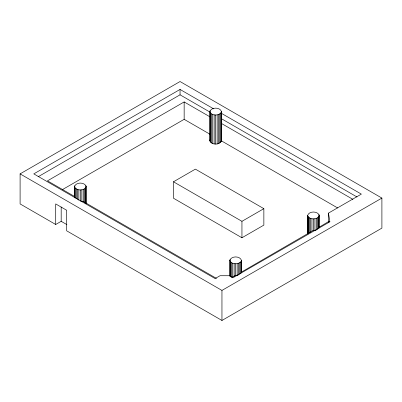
<?xml version="1.0" encoding="UTF-8"?>
<svg xmlns="http://www.w3.org/2000/svg" width="402" height="402" viewBox="0 0 402 402"><rect width="100%" height="100%" fill="white"/><g stroke="black" fill="none" stroke-linecap="round" stroke-linejoin="round"><path stroke-width="0.6" d="M74.546 197.618L74.546 186.533C75.908 181.935 84.802 181.935 86.164 186.533L86.164 203.246M86.164 186.533C84.802 191.126 75.908 191.126 74.546 186.533M209.844 111.58C211.206 106.982 220.1 106.982 221.462 111.58L221.422 140.846C219.864 145.248 211.201 145.233 209.844 140.675L209.844 111.58C211.206 116.178 220.1 116.178 221.462 111.58M209.844 140.675L210.04 139.806M229.838 275.852L229.838 260.375C231.2 255.778 240.094 255.778 241.456 260.375L241.26 272.943L241.456 260.375M307.62 234.039L307.62 215.467C308.982 210.874 317.876 210.874 319.238 215.467L319.042 228.04L319.042 214.598M319.238 215.467C317.876 220.065 308.982 220.065 307.62 215.467M229.838 260.375C231.24 264.802 238.803 264.762 241.26 261.245M55.707 224.482L20.1 203.925L20.1 173.88L180.046 81.536L381.9 198.075L381.9 228.12L221.954 320.464L66.662 230.808L66.662 210.251L55.707 203.925L55.707 224.482L61.184 221.321L66.923 224.633M213.703 108.872L180.046 89.445L33.793 173.88L215.105 278.561L220.015 275.727L229.366 275.727L232.909 277.772L329.861 221.793L328.494 213.095L361.358 194.121L221.306 113.263M38.145 176.744L180.046 94.817L209.904 112.057M209.98 116.841L184.156 101.932L47.486 180.84L74.601 196.493M62.672 189.468L184.156 119.329L209.98 134.238M173.473 181.789L195.387 169.136L263.858 208.668L263.858 225.115L241.944 237.763L173.473 198.231L173.473 181.789L241.944 221.321L263.858 208.668M231.658 277.546L235.351 275.41L238.084 275.094M329.861 221.793L328.494 221.638L319.238 227.17M20.1 173.88L221.954 290.42L381.9 198.075M80.857 201.548L82.827 201.241L216.497 278.415M241.456 272.079L313.138 230.502L316.334 230.075M221.306 118.64L357.016 196.99M221.422 123.449L352.906 199.362M221.422 140.846L337.69 207.97M328.494 221.638L328.766 222.743M221.266 122.414L221.462 123.283M328.494 213.095L328.494 222.326M318.459 217.145L318.459 228.23M317.54 217.839L317.54 229.542M316.334 218.371L316.334 229.457M314.932 218.708L314.932 230.411M313.429 218.824L313.429 230.522M311.927 218.708L311.927 231.09M310.525 218.371L310.525 232.612M309.319 217.839L309.319 232.698M308.399 217.145L308.399 233.858M308.218 216.894L308.218 233.612M307.816 216.336L307.816 233.668M241.944 221.321L241.944 237.763M240.677 262.054L240.677 273.752M239.753 262.747L239.753 274.45M238.552 263.28L238.552 274.983M237.15 263.617L237.15 275.315M235.647 263.732L235.647 275.43M234.145 263.617L234.145 276.616M232.743 263.28L232.743 276.898M231.537 262.747L231.537 276.988M230.612 262.054L230.612 276.908M230.436 261.802L230.436 276.661M230.034 259.506L230.034 276.224M221.954 290.42L221.954 320.464M221.266 112.449L221.266 141.544M220.683 113.258L220.683 142.353M219.763 113.952L219.763 143.047M218.557 114.485L218.557 143.579M217.155 114.821L217.155 143.916M215.653 114.932L215.653 144.032M214.15 114.821L214.15 143.916M212.748 114.485L212.748 143.579M211.542 113.952L211.542 143.047M210.623 113.258L210.623 142.353M210.04 110.711L210.04 141.544M184.156 101.932L184.156 119.329M180.046 89.445L180.046 94.817M85.968 185.664L85.968 203.492M85.385 188.206L85.385 203.065M84.46 188.905L84.46 202.523M83.259 189.437L83.259 201.819M81.857 189.769L81.857 201.472M80.355 189.885L80.355 200.97M78.852 189.769L78.852 200.241M77.45 189.437L77.45 199.291M76.244 188.905L76.244 198.759M75.325 188.206L75.325 198.06M74.742 185.664L74.742 186.895M74.742 187.397L74.742 197.869M61.184 206.99L61.184 221.321"/></g></svg>
